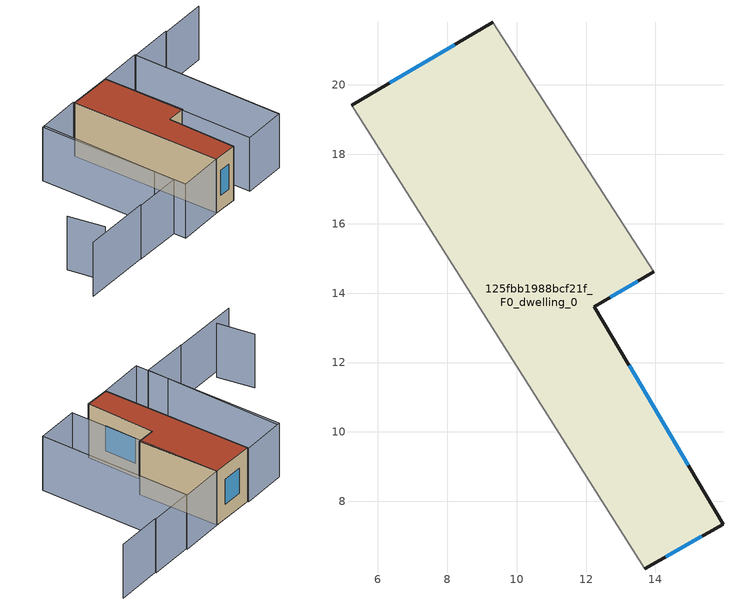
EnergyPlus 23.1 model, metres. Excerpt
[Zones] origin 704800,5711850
125fbb1988bcf21f_F0_dwelling_0
 floor ground (EU_floor_Construction): 15.95,7.35 12.24,13.61 13.94,14.62 9.31,21.81 5.24,19.41 13.68,6.05 z0
 wall outside (EU_wall_Construction): 5.24,19.41 9.31,21.81 / 13.94,14.62 12.24,13.61 15.95,7.35 13.68,6.05 z0:6
 wall adiabatic (EU_wall_Construction): 13.68,6.05 5.24,19.41 / 9.31,21.81 13.94,14.62 z0:6
 window (EU_Window_Construction): 15.34,7 14.29,6.4 / 6.34,20.06 8.21,21.16 / 13.48,14.35 12.7,13.88 / 13.24,11.92 14.95,9.04 z1.62:4.38
 roof outside (EU_roof_Construction): 9.31,21.81 13.94,14.62 12.24,13.61 15.95,7.35 13.68,6.05 5.24,19.41 z6
shading: -2.37,2.98 0.16,0.08 / 4.5,2.02 -1.81,-1.77 / 1.27,17.11 8.81,4.55 / 8.81,4.55 4.53,1.98 / 17.4,26.59 21.71,29.2 / 21.8,10.46 13.33,24.19 / 13.33,24.19 17.35,26.67 / 5.16,19.54 13.68,6.05 / 13.68,6.05 9.57,3.45 / 9.57,3.45 1.04,16.94 / 1.04,16.94 5.16,19.54 / 13.28,24.28 21.82,10.5 / 21.82,10.5 17.85,8.04 / 17.85,8.04 9.31,21.81 / 9.31,21.81 13.28,24.28 z0:6
[Building]
EU S2 Campaign: North Axis=0; Terrain=City; Solar Distribution=FullExterior
[Site:Location]
London: Latitude=51.5; Longitude=-0.5; Time Zone=0; Elevation=25
[SizingPeriod:WeatherFileDays]
AnnualSizingPeriod: Begin Month=1; Begin Day of Month=1; End Month=12; End Day of Month=31; Day of Week for Start Day=Monday; Use Weather File Daylight Saving Period=No; Use Weather File Rain and Snow Indicators=No
[MATERIAL]
EU_InternalMass_Material: Roughness=MediumRough; Thickness=0.1; Conductivity=1; Density=1800; Specific Heat=900; Thermal Absorptance=0.9; Solar Absorptance=0.7; Visible Absorptance=0.7
[MATERIAL:NOMASS] Roughness=MediumRough; Thermal Absorptance=0.9; Solar Absorptance=0.7; Visible Absorptance=0.7
Name | Thermal Resistance
EU_wall_NoMass | 0.555556
EU_roof_NoMass | 0.510204
EU_floor_NoMass | 1.68919
[WINDOWMATERIAL:SIMPLEGLAZINGSYSTEM]
EU_Window_SimpleGlazing: UFactor=3.96; Solar Heat Gain Coefficient=0.85; Visible Transmittance=0.85
[CONSTRUCTION]
EU_wall_Construction: EU_wall_NoMass
EU_roof_Construction: EU_roof_NoMass
EU_floor_Construction: EU_floor_NoMass
EU_InternalMass_Construction: EU_InternalMass_Material
EU_Window_Construction: EU_Window_SimpleGlazing
[ZONE]
125fbb1988bcf21f_F0_dwelling_0: Type=1; Multiplier=1; Ceiling Height=autocalculate; Volume=362.55; Floor Area=autocalculate; Part of Total Floor Area=Yes
[INTERNALMASS]
125fbb1988bcf21f_F0_dwelling_0_EU_InternalMass: Construction=EU_InternalMass_Construction; Zone or ZoneList=125fbb1988bcf21f_F0_dwelling_0; Surface Area=60.4252
[OTHEREQUIPMENT]
EU_Step8_InternalGain_125fbb1988bcf21f_F0_dwelling_0_f000: Fuel Type=Electricity; Zone or ZoneList or Space or SpaceList=125fbb1988bcf21f_F0_dwelling_0; Schedule=EU_Step8_GainSchedule_125fbb1988bcf21f_F0_dwelling_0_f000; Design Level Calculation Method=Watts/Area; Power per Zone Floor Area=1; Fraction Latent=0; Fraction Radiant=0; Fraction Lost=0; Carbon Dioxide Generation Rate=0; EndUse Subcategory=EU_Step8_InternalGains
[ZONEVENTILATION:DESIGNFLOWRATE]
EU_ConstantAir_125fbb1988bcf21f_F0_dwelling_0: Zone or ZoneList or Space or SpaceList=125fbb1988bcf21f_F0_dwelling_0; Schedule=EU_AlwaysOn; Design Flow Rate Calculation Method=AirChanges/Hour; Air Changes per Hour=0.48; Ventilation Type=Natural; Fan Pressure Rise=0; Fan Total Efficiency=1; Constant Term Coefficient=1; Temperature Term Coefficient=0; Velocity Term Coefficient=0; Velocity Squared Term Coefficient=0; Minimum Indoor Temperature=-100; Maximum Indoor Temperature=100; Delta Temperature=-100; Minimum Outdoor Temperature=-100; Maximum Outdoor Temperature=100; Maximum Wind Speed=40
[HVACTEMPLATE:THERMOSTAT]
EU_HeatOnly_125fbb1988bcf21f_F0_dwelling_0: Constant Heating Setpoint=20; Constant Cooling Setpoint=50
[HVACTEMPLATE:ZONE:IDEALLOADSAIRSYSTEM]
125fbb1988bcf21f_F0_dwelling_0: Template Thermostat=EU_HeatOnly_125fbb1988bcf21f_F0_dwelling_0; System Availability Schedule=EU_AlwaysOn; Maximum Heating Supply Air Temperature=50; Minimum Cooling Supply Air Temperature=13; Maximum Heating Supply Air Humidity Ratio=0.0156; Minimum Cooling Supply Air Humidity Ratio=0.0077; Heating Limit=NoLimit; Cooling Limit=NoLimit; Heating Availability Schedule=EU_AlwaysOn; Cooling Availability Schedule=EU_CoolingOff; Dehumidification Control Type=ConstantSensibleHeatRatio; Cooling Sensible Heat Ratio=0.7; Dehumidification Setpoint=60; Humidification Control Type=None; Humidification Setpoint=30; Outdoor Air Method=None; Outdoor Air Flow Rate per Person=0.00944; Outdoor Air Flow Rate per Zone Floor Area=0; Outdoor Air Flow Rate per Zone=0; Demand Controlled Ventilation Type=None; Outdoor Air Economizer Type=NoEconomizer; Heat Recovery Type=None; Sensible Heat Recovery Effectiveness=0.7; Latent Heat Recovery Effectiveness=0.65
[SIZING:ZONE]
125fbb1988bcf21f_F0_dwelling_0: Zone Cooling Design Supply Air Temperature Input Method=SupplyAirTemperature; Zone Cooling Design Supply Air Temperature=13; Zone Heating Design Supply Air Temperature Input Method=SupplyAirTemperature; Zone Heating Design Supply Air Temperature=50; Zone Cooling Design Supply Air Humidity Ratio=0.008; Zone Heating Design Supply Air Humidity Ratio=0.008; Cooling Design Air Flow Method=DesignDay; Cooling Design Air Flow Rate=0; Cooling Minimum Air Flow per Zone Floor Area=0.000762; Cooling Minimum Air Flow=0; Cooling Minimum Air Flow Fraction=0.2; Heating Design Air Flow Method=DesignDay; Heating Design Air Flow Rate=0; Heating Maximum Air Flow per Zone Floor Area=0.002032; Heating Maximum Air Flow=0.141576; Heating Maximum Air Flow Fraction=0.3; Account for Dedicated Outdoor Air System=No; Dedicated Outdoor Air System Control Strategy=NeutralSupplyAir; Dedicated Outdoor Air Low Setpoint Temperature for Design=autosize; Dedicated Outdoor Air High Setpoint Temperature for Design=autosize; Zone Load Sizing Method=Sensible Load Only No Latent Load; Zone Latent Cooling Design Supply Air Humidity Ratio Input Method=HumidityRatioDifference; Zone Cooling Design Supply Air Humidity Ratio Difference=0.005; Zone Latent Heating Design Supply Air Humidity Ratio Input Method=HumidityRatioDifference; Zone Humidification Design Supply Air Humidity Ratio Difference=0.005
[SCHEDULE:CONSTANT]
Name | Hourly Value
EU_AlwaysOn | 1
EU_CoolingOff | 0
[SCHEDULE:FILE]
EU_Step8_GainSchedule_125fbb1988bcf21f_F0_dwelling_0_f000: File=../../schedules/125fbb1988bcf21f/125fbb1988bcf21f_F0_dwelling_0_f000_gain.csv; Column Number=1; Rows to Skip at Top=0; Number of Hours of Data=8760; Column Separator=Comma; Interpolate to Timestep=No; Minutes per Item=60; Adjust Schedule for Daylight Savings=Yes
